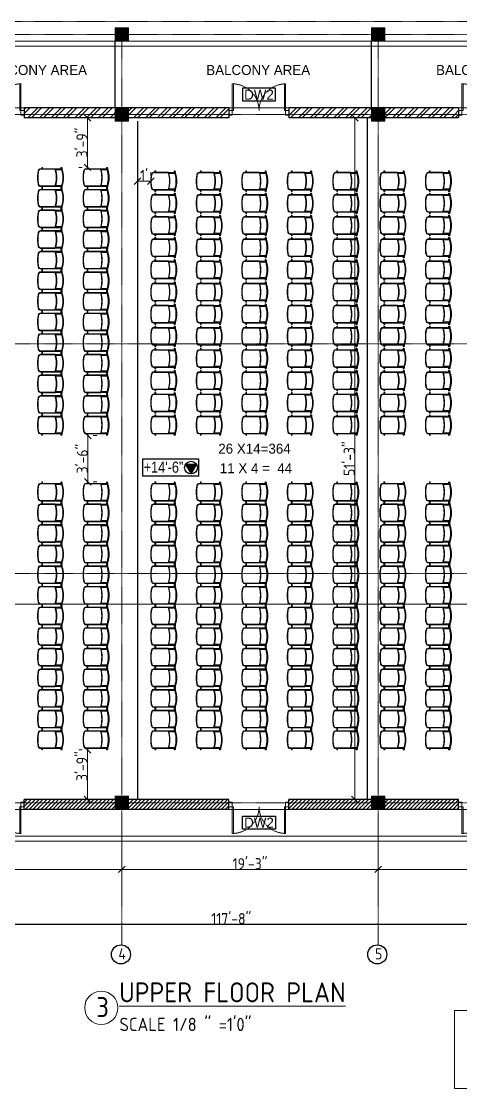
# Model space of a CAD drawing. Extents: x -95606 to 113309, y -42160 to -940.
# Drawn here: x -41999 to -41603, y -20385 to -19422 of the extents above; entities that cross this region are included whole.
import ezdxf

# ---------------------------------------------------------------- set-up
doc = ezdxf.new("R2010")
doc.units = 0
doc.header["$LTSCALE"] = 0.02
doc.header["$MEASUREMENT"] = 0
doc.header["$PDMODE"] = 3
doc.header["$PDSIZE"] = -2
for name, pattern in [('ACAD_ISO04W100', [30, 24, -3, 0, -3]), ('CENTERX2', [101.6, 63.5, -12.7, 12.7, -12.7]), ('DASHED', [0.75, 0.5, -0.25])]:
    doc.linetypes.add(name, pattern=pattern)
doc.layers.get('0').update_dxf_attribs({"linetype": 'CONTINUOUS'})
doc.layers.get('DEFPOINTS').update_dxf_attribs({"linetype": 'CONTINUOUS'})
for name, color, linetype, lineweight in [('dimension', 250, 'CONTINUOUS', 18), ('DOOR WIN TEXT', 102, 'CONTINUOUS', 25), ('Hatch', 252, 'CONTINUOUS', 9), ('RBH CENTER LINE', 1, 'ACAD_ISO04W100', 13), ('RBH DIMENSIONS', 8, 'CONTINUOUS', 15), ('RBH hatch', 43, 'CONTINUOUS', 0), ('RBH TEXT', 50, 'CONTINUOUS', 13), ('RBH TEXT FRAME', 90, 'CONTINUOUS', 25), ('RBH TEXT1', 111, 'CONTINUOUS', 0), ('RBH WALL - 0.18', 252, 'CONTINUOUS', 18), ('RBH WALL - 0.30', 7, 'CONTINUOUS', 30), ('RBH-FURNITURE', 112, 'CONTINUOUS', 15)]:
    doc.layers.add(name, color=color, linetype=linetype, lineweight=lineweight)
doc.layers.add('RBH DO & WIN', color=7, linetype='CONTINUOUS', lineweight=9, true_color=0x8a008a)
doc.styles.add('RBH-225', font='ARIALN.TTF', dxfattribs={"height": 225})
doc.styles.add('RBH-TEXT', font='ARIALN.TTF', dxfattribs={"height": 175})
doc.styles.get("Standard").update_dxf_attribs({"font": 'ISOCP'})
doc.dimstyles.new('RBH DIM 01', dxfattribs={"dimtxt": 10, "dimasz": 6, "dimexe": 8, "dimexo": 5, "dimgap": 0.09, "dimtad": 1, "dimdec": 0, "dimzin": 0, "dimdsep": 46, "dimlunit": 4, "dimtxsty": 'Standard', "dimblk": 'OBLIQUE', "dimcen": 0.09, "dimclrd": 4, "dimclre": 1, "dimclrt": 2, "dimadec": 0, "dimazin": 0, "dimtfac": 1, "dimtdec": 0, "dimtofl": 0, "dimtmove": 0, "dimatfit": 3, "dimldrblk": 'OPEN30', "dimfxl": 1, "dimtolj": 1, "dimtzin": 0, "dimlwd": -1, "dimlwe": -1, "dimarcsym": 0})
pattern_1 = [(45, (-42283.114, -20054.234), (-5.3033, 5.3033), []), (45, (-42279.5785, -20054.234), (-5.3033, 5.3033), [])]
pattern_2 = [(45, (-411609.7358, -522238.5927), (-1.767766953, 1.767766953), [])]

# ---------------------------------------------------------------- blocks, each defined once
blk = doc.blocks.new('_Oblique')
at = {"color": 0, "linetype": 'ByBlock', "lineweight": -2}
blk.add_line((-0.5, -0.5), (0.5, 0.5), dxfattribs=at)
blk = doc.blocks.new('*D1016')
at = {"layer": 'DEFPOINTS', "color": 0, "lineweight": -2, "ltscale": 0.75, "transparency": 16777216}
for p in [(-42138, -20133.46), (-41908, -20138.46), (-41908, -20187.46)]:
    blk.add_point(p, dxfattribs=at)
at = {"layer": 'RBH DIMENSIONS', "color": 1, "ltscale": 0.75, "transparency": 16777216}
for p, q in [((-42138, -20138.46), (-42138, -20195.46)), ((-41908, -20143.46), (-41908, -20195.46))]:
    blk.add_line(p, q, dxfattribs=at)
at = {"layer": 'RBH DIMENSIONS', "color": 4, "ltscale": 0.75, "transparency": 16777216}
blk.add_line((-42138, -20187.46), (-41908, -20187.46), dxfattribs=at)
at = {"layer": 'RBH DIMENSIONS', "color": 4, "ltscale": 0.75, "transparency": 16777216, "xscale": 6, "yscale": 6, "zscale": 6, "rotation": 180}
blk.add_blockref('_Oblique', (-42138, -20187.46), dxfattribs=at)
at = {"layer": 'RBH DIMENSIONS', "color": 4, "ltscale": 0.75, "transparency": 16777216, "xscale": 6, "yscale": 6, "zscale": 6}
blk.add_blockref('_Oblique', (-41908, -20187.46), dxfattribs=at)
at = {"layer": 'RBH DIMENSIONS', "color": 2, "ltscale": 0.75, "transparency": 16777216, "insert": (-42023, -20182.37), "char_height": 10, "attachment_point": 5}
blk.add_mtext('\\A1;19\'-2"', dxfattribs=at)
blk = doc.blocks.new('_Open30')
at = {"color": 0, "linetype": 'ByBlock', "lineweight": -2}
for p, q in [((-1, 0.27), (0, 0)), ((0, 0), (-1, -0.27)), ((0, 0), (-1, 0))]:
    blk.add_line(p, q, dxfattribs=at)
blk = doc.blocks.new('*D1017')
at = {"layer": 'DEFPOINTS', "color": 0, "lineweight": -2, "ltscale": 0.75, "transparency": 16777216}
for p in [(-41908, -20133.46), (-41677, -20138.1), (-41677, -20187.46)]:
    blk.add_point(p, dxfattribs=at)
at = {"layer": 'RBH DIMENSIONS', "color": 1, "ltscale": 0.75, "transparency": 16777216}
for p, q in [((-41908, -20138.46), (-41908, -20195.46)), ((-41677, -20143.1), (-41677, -20195.46))]:
    blk.add_line(p, q, dxfattribs=at)
at = {"layer": 'RBH DIMENSIONS', "color": 4, "ltscale": 0.75, "transparency": 16777216}
blk.add_line((-41908, -20187.46), (-41677, -20187.46), dxfattribs=at)
at = {"layer": 'RBH DIMENSIONS', "color": 4, "ltscale": 0.75, "transparency": 16777216, "xscale": 6, "yscale": 6, "zscale": 6, "rotation": 180}
blk.add_blockref('_Oblique', (-41908, -20187.46), dxfattribs=at)
at = {"layer": 'RBH DIMENSIONS', "color": 4, "ltscale": 0.75, "transparency": 16777216, "xscale": 6, "yscale": 6, "zscale": 6}
blk.add_blockref('_Oblique', (-41677, -20187.46), dxfattribs=at)
at = {"layer": 'RBH DIMENSIONS', "color": 2, "ltscale": 0.75, "transparency": 16777216, "insert": (-41792.5, -20182.37), "char_height": 10, "attachment_point": 5}
blk.add_mtext('\\A1;19\'-3"', dxfattribs=at)
blk = doc.blocks.new('*D1018')
at = {"layer": 'DEFPOINTS', "color": 0, "lineweight": -2, "ltscale": 0.75, "transparency": 16777216}
for p in [(-41677, -20133.46), (-41448, -20149.3), (-41448, -20187.46)]:
    blk.add_point(p, dxfattribs=at)
at = {"layer": 'RBH DIMENSIONS', "color": 1, "ltscale": 0.75, "transparency": 16777216}
for p, q in [((-41677, -20138.46), (-41677, -20195.46)), ((-41448, -20154.3), (-41448, -20195.46))]:
    blk.add_line(p, q, dxfattribs=at)
at = {"layer": 'RBH DIMENSIONS', "color": 4, "ltscale": 0.75, "transparency": 16777216}
blk.add_line((-41677, -20187.46), (-41448, -20187.46), dxfattribs=at)
at = {"layer": 'RBH DIMENSIONS', "color": 4, "ltscale": 0.75, "transparency": 16777216, "xscale": 6, "yscale": 6, "zscale": 6, "rotation": 180}
blk.add_blockref('_Oblique', (-41677, -20187.46), dxfattribs=at)
at = {"layer": 'RBH DIMENSIONS', "color": 4, "ltscale": 0.75, "transparency": 16777216, "xscale": 6, "yscale": 6, "zscale": 6}
blk.add_blockref('_Oblique', (-41448, -20187.46), dxfattribs=at)
at = {"layer": 'RBH DIMENSIONS', "color": 2, "ltscale": 0.75, "transparency": 16777216, "insert": (-41562.5, -20182.37), "char_height": 10, "attachment_point": 5}
blk.add_mtext('\\A1;19\'-1"', dxfattribs=at)
blk = doc.blocks.new('DW2')
at = {"layer": 'RBH DO & WIN', "ltscale": 0.75}
for points in [[(0, 2), (3, 2), (3, -2), (0, -2)], [(54, 2), (51, 2), (51, -2), (54, -2)], [(3, -2), (4, -2), (4, -26.15), (3, -26.15)], [(50, -2), (51, -2), (51, -26.15), (50, -26.15)]]:
    blk.add_lwpolyline(points, close=True, dxfattribs=at)
at = {"layer": 'RBH DO & WIN', "linetype": 'DASHED', "ltscale": 0.15}
for centre, start, end in [((3, -2), 270, 0), ((51.23, -2), 180, 270)]:
    blk.add_arc(centre, 24.12, start, end, dxfattribs=at)
blk = doc.blocks.new('*D1021')
at = {"layer": 'DEFPOINTS', "color": 0, "lineweight": -2, "ltscale": 0.75, "transparency": 16777216}
for p in [(-42515.37, -20133.46), (-41103.39, -20133.46), (-41103.39, -20237.03)]:
    blk.add_point(p, dxfattribs=at)
at = {"layer": 'DOOR WIN TEXT', "color": 1, "ltscale": 0.75, "transparency": 16777216}
for p, q in [((-42515.37, -20138.46), (-42515.37, -20245.03)), ((-41103.39, -20138.46), (-41103.39, -20245.03))]:
    blk.add_line(p, q, dxfattribs=at)
at = {"layer": 'DOOR WIN TEXT', "color": 4, "ltscale": 0.75, "transparency": 16777216}
blk.add_line((-42515.37, -20237.03), (-41103.39, -20237.03), dxfattribs=at)
at = {"layer": 'DOOR WIN TEXT', "color": 4, "ltscale": 0.75, "transparency": 16777216, "xscale": 6, "yscale": 6, "zscale": 6, "rotation": 180}
blk.add_blockref('_Oblique', (-42515.37, -20237.03), dxfattribs=at)
at = {"layer": 'DOOR WIN TEXT', "color": 4, "ltscale": 0.75, "transparency": 16777216, "xscale": 6, "yscale": 6, "zscale": 6}
blk.add_blockref('_Oblique', (-41103.39, -20237.03), dxfattribs=at)
at = {"layer": 'DOOR WIN TEXT', "color": 2, "ltscale": 0.75, "transparency": 16777216, "insert": (-41809.38, -20231.94), "char_height": 10, "attachment_point": 5}
blk.add_mtext('\\A1;117\'-8"', dxfattribs=at)
blk = doc.blocks.new('RGR')
at = {"layer": 'RBH-FURNITURE', "color": 253}
for p, q in [((-8.91, 4.13), (-8.91, 4.13)), ((-7.25, 5.44), (-8.03, 5.44)), ((-7.97, 3.23), (-7.97, -1)), ((-7.25, 4.64), (-7.92, 4.64)), ((-7.74, 4.64), (-7.86, 4.64)), ((-7.74, 4.64), (-7.86, 4.64)), ((-7.25, 5.44), (-7.25, -0.21)), ((-7.01, 5.26), (-7.01, -0.2)), ((7.01, 5.26), (7.01, -0.2)), ((7.25, 5.44), (8.03, 5.44)), ((7.25, 5.44), (7.25, -0.21)), ((7.25, 4.64), (7.92, 4.64)), ((7.74, 4.64), (7.86, 4.64)), ((7.74, 4.64), (7.86, 4.64)), ((7.97, 3.23), (7.97, -1)), ((8.91, 4.13), (8.91, 4.13)), ((-8.01, -1.19), (-8.01, -14.23)), ((-7.53, -1.25), (-7.53, -14.23)), ((7.53, -1.25), (7.53, -14.23)), ((8.01, -1.19), (8.01, -14.23)), ((-9.07, -12.41), (-8.01, -12.41)), ((-9.07, -13.13), (-8.01, -13.13)), ((-2.36, -16.34), (2.36, -16.34)), ((-2.18, -16.84), (2.18, -16.84)), ((9.07, -12.41), (8.01, -12.41)), ((9.07, -13.13), (8.01, -13.13))]:
    blk.add_line(p, q, dxfattribs=at)
for centre, radius, start, end in [((-8.89, 4.53), 0.4, 140.54821, 182.39258), ((-8.89, 4.53), 0.4, 179.99999, 323.75624), ((-7.86, 3.74), 1.7, 111.87055, 142.15202), ((-8.87, 3.23), 0.9, 0.00001, 89.99999), ((-7.86, 3.74), 0.9, 90, 142.152), ((-7.86, 3.74), 1.7, 90, 111.87055), ((-8.87, 3.23), 1.7, 41.05981, 56.11299), ((0.25, -26.03), 26.51, 90.53167, 107.37908), ((-8.87, 3.23), 1.7, 17.64719, 41.05981), ((0.25, -26.03), 26.03, 90.54148, 107.24931), ((0, -15.36), 22.02, 70.78397, 109.21603), ((0.24, -17.39), 23.91, 90.57909, 108.25173), ((0.23, -16.12), 22.57, 90.58939, 109.35294), ((0, -16.08), 21.99, 71.41933, 108.58067), ((-0.24, -17.39), 23.91, 71.74827, 89.42091), ((-0.23, -16.12), 22.57, 70.64706, 89.41061), ((-0.25, -26.03), 26.51, 72.62092, 89.46833), ((-0.25, -26.03), 26.03, 72.75069, 89.45852), ((8.87, 3.23), 1.7, 138.94019, 162.35281), ((8.87, 3.23), 1.7, 123.88701, 138.94019), ((7.86, 3.74), 1.7, 68.12945, 90), ((7.86, 3.74), 0.9, 37.848, 90), ((8.87, 3.23), 0.9, 90.00001, 179.99999), ((7.86, 3.74), 1.7, 37.84798, 68.12945), ((8.89, 4.53), 0.4, 216.24376, 0.00001), ((8.89, 4.53), 0.4, 357.60742, 39.45179), ((-7.53, -1.19), 0.48, 107.37908, 179.99999), ((-7.45, -1.25), 0.08, 107.24931, 179.99999), ((-6.73, -0.17), 0.519, 184.98543, 227.78953), ((-6.73, -0.17), 0.279, 186.79957, 277.55648), ((6.73, -0.17), 0.279, 262.44352, 353.20043), ((6.73, -0.17), 0.519, 312.21047, 355.01457), ((7.45, -1.25), 0.08, 0.00001, 72.75069), ((7.53, -1.19), 0.48, 0.00001, 72.62092), ((-8.9, -12.77), 0.4, 115.84193, 244.15807), ((-6.01, -14.23), 2, 179.99994, 257.07687), ((-6.01, -14.23), 1.52, 179.99994, 257.07687), ((0.23, 12.96), 29.9, 257.07668, 265.36793), ((0.23, 12.96), 29.42, 257.07668, 264.93864), ((-0.23, 12.96), 29.9, 274.63207, 282.92332), ((-0.23, 12.96), 29.42, 275.06136, 282.92332), ((6.01, -14.23), 1.52, 282.92313, 0.00006), ((6.01, -14.23), 2, 282.92313, 0.00006), ((8.9, -12.77), 0.4, 295.84193, 64.15807)]:
    blk.add_arc(centre, radius, start, end, dxfattribs=at)
blk = doc.blocks.new('CHAIR')
at = {"layer": 'RBH DIMENSIONS', "rotation": 270}
blk.add_blockref('RGR', (12.16, 0), dxfattribs=at)
blk = doc.blocks.new('*D926')
at = {"layer": 'DEFPOINTS', "color": 0, "lineweight": -2, "ltscale": 0.75, "transparency": 16777216}
for p in [(-41938.92, -20079.76), (-41938.92, -20124.46), (-41936.5, -20124.46)]:
    blk.add_point(p, dxfattribs=at)
at = {"layer": 'RBH DIMENSIONS', "color": 1, "ltscale": 0.75, "transparency": 16777216}
for p, q in [((-41943.92, -20079.76), (-41946.92, -20079.76)), ((-41941.5, -20124.46), (-41946.92, -20124.46))]:
    blk.add_line(p, q, dxfattribs=at)
at = {"layer": 'RBH DIMENSIONS', "color": 4, "ltscale": 0.75, "transparency": 16777216}
blk.add_line((-41938.92, -20079.76), (-41938.92, -20124.46), dxfattribs=at)
at = {"layer": 'RBH DIMENSIONS', "color": 4, "ltscale": 0.75, "transparency": 16777216, "xscale": 6, "yscale": 6, "zscale": 6}
for p, rotation in [((-41938.92, -20079.76), 90), ((-41938.92, -20124.46), 270)]:
    blk.add_blockref('_Oblique', p, dxfattribs=dict(at, rotation=rotation))
at = {"layer": 'RBH DIMENSIONS', "color": 2, "ltscale": 0.75, "transparency": 16777216, "insert": (-41944.01, -20094.31), "char_height": 10, "attachment_point": 5, "rotation": 90}
blk.add_mtext('\\A1;3\'-9"', dxfattribs=at)
blk = doc.blocks.new('*D944')
at = {"layer": 'DEFPOINTS', "color": 0, "lineweight": -2, "ltscale": 0.75, "transparency": 16777216}
for p in [(-41705.65, -19509.46), (-41705.65, -20124.46), (-41698.08, -20124.46)]:
    blk.add_point(p, dxfattribs=at)
at = {"layer": 'RBH DIMENSIONS', "color": 1, "ltscale": 0.75, "transparency": 16777216}
for p, q in [((-41700.65, -19509.46), (-41690.08, -19509.46)), ((-41700.65, -20124.46), (-41690.08, -20124.46))]:
    blk.add_line(p, q, dxfattribs=at)
at = {"layer": 'RBH DIMENSIONS', "color": 4, "ltscale": 0.75, "transparency": 16777216}
blk.add_line((-41698.08, -19509.46), (-41698.08, -20124.46), dxfattribs=at)
at = {"layer": 'RBH DIMENSIONS', "color": 4, "ltscale": 0.75, "transparency": 16777216, "xscale": 6, "yscale": 6, "zscale": 6}
for p, rotation in [((-41698.08, -19509.46), 90), ((-41698.08, -20124.46), 270)]:
    blk.add_blockref('_Oblique', p, dxfattribs=dict(at, rotation=rotation))
at = {"layer": 'RBH DIMENSIONS', "color": 2, "ltscale": 0.75, "transparency": 16777216, "insert": (-41703.17, -19816.96), "char_height": 10, "attachment_point": 5, "rotation": 90}
blk.add_mtext('\\A1;51\'-3"', dxfattribs=at)
blk = doc.blocks.new('*D1060')
at = {"layer": 'DEFPOINTS', "color": 0, "lineweight": -2, "ltscale": 0.75, "transparency": 16777216}
for p in [(-41894, -19566.66), (-41894, -19566.66), (-41882, -19566.66)]:
    blk.add_point(p, dxfattribs=at)
at = {"layer": 'dimension', "color": 1, "ltscale": 0.75, "transparency": 16777216}
for p, q in [((-41894, -19561.66), (-41894, -19558.66)), ((-41882, -19561.66), (-41882, -19558.66))]:
    blk.add_line(p, q, dxfattribs=at)
at = {"layer": 'dimension', "color": 4, "ltscale": 0.75, "transparency": 16777216}
blk.add_line((-41882, -19566.66), (-41894, -19566.66), dxfattribs=at)
at = {"layer": 'dimension', "color": 4, "ltscale": 0.75, "transparency": 16777216, "xscale": 6, "yscale": 6, "zscale": 6, "rotation": 180}
blk.add_blockref('_Oblique', (-41894, -19566.66), dxfattribs=at)
at = {"layer": 'dimension', "color": 4, "ltscale": 0.75, "transparency": 16777216, "xscale": 6, "yscale": 6, "zscale": 6}
blk.add_blockref('_Oblique', (-41882, -19566.66), dxfattribs=at)
at = {"layer": 'dimension', "color": 2, "ltscale": 0.75, "transparency": 16777216, "insert": (-41888, -19561.57), "char_height": 10, "attachment_point": 5}
blk.add_mtext("\\A1;1'", dxfattribs=at)
blk = doc.blocks.new('*D1092')
at = {"layer": 'DEFPOINTS', "color": 0, "lineweight": -2, "ltscale": 0.75, "transparency": 16777216}
for p in [(-41938.96, -19795.96), (-41938.92, -19837.96), (-41938.6, -19837.96)]:
    blk.add_point(p, dxfattribs=at)
at = {"layer": 'dimension', "color": 4, "ltscale": 0.75, "transparency": 16777216}
blk.add_line((-41938.6, -19795.96), (-41938.6, -19837.96), dxfattribs=at)
at = {"layer": 'dimension', "color": 1, "ltscale": 0.75, "transparency": 16777216}
for p, q in [((-41933.96, -19795.96), (-41930.6, -19795.96)), ((-41933.92, -19837.96), (-41930.6, -19837.96))]:
    blk.add_line(p, q, dxfattribs=at)
at = {"layer": 'dimension', "color": 4, "ltscale": 0.75, "transparency": 16777216, "xscale": 6, "yscale": 6, "zscale": 6}
for p, rotation in [((-41938.6, -19795.96), 90), ((-41938.6, -19837.96), 270)]:
    blk.add_blockref('_Oblique', p, dxfattribs=dict(at, rotation=rotation))
at = {"layer": 'dimension', "color": 2, "ltscale": 0.75, "transparency": 16777216, "insert": (-41943.69, -19816.96), "char_height": 10, "attachment_point": 5, "rotation": 90}
blk.add_mtext('\\A1;3\'-6"', dxfattribs=at)
blk = doc.blocks.new('*D1094')
at = {"layer": 'DEFPOINTS', "color": 0, "lineweight": -2, "ltscale": 0.75, "transparency": 16777216}
for p in [(-41938.92, -19509.46), (-41938.92, -19509.46), (-41938.92, -19554.16)]:
    blk.add_point(p, dxfattribs=at)
at = {"layer": 'dimension', "color": 1, "ltscale": 0.75, "transparency": 16777216}
for p, q in [((-41943.92, -19509.46), (-41946.92, -19509.46)), ((-41943.92, -19554.16), (-41946.92, -19554.16))]:
    blk.add_line(p, q, dxfattribs=at)
at = {"layer": 'dimension', "color": 4, "ltscale": 0.75, "transparency": 16777216}
blk.add_line((-41938.92, -19554.16), (-41938.92, -19509.46), dxfattribs=at)
at = {"layer": 'dimension', "color": 4, "ltscale": 0.75, "transparency": 16777216, "xscale": 6, "yscale": 6, "zscale": 6}
for p, rotation in [((-41938.92, -19509.46), 90), ((-41938.92, -19554.16), 270)]:
    blk.add_blockref('_Oblique', p, dxfattribs=dict(at, rotation=rotation))
at = {"layer": 'dimension', "color": 2, "ltscale": 0.75, "transparency": 16777216, "insert": (-41944.01, -19531.81), "char_height": 10, "attachment_point": 5, "rotation": 90}
blk.add_mtext('\\A1;3\'-9"', dxfattribs=at)

msp = doc.modelspace()

# ---------------------------------------------------------------- hatches: boundary and pattern name
at = {"layer": 'Hatch', "ltscale": 0.75}
h = msp.add_hatch(dxfattribs=at)
h.set_pattern_fill('ANSI31', color=256, scale=20)
h.set_pattern_definition(pattern_2)
h.paths.add_polyline_path([(-41913.996, -20124.459), (-41996.112, -20124.459), (-41996.112, -20127.459), (-41913.996, -20127.459)])
h = msp.add_hatch(dxfattribs=at)
h.set_pattern_fill('ANSI31', color=256, scale=20)
h.set_pattern_definition(pattern_2)
h.paths.add_polyline_path([(-41913.996, -20127.459), (-41996.112, -20127.459), (-41996.112, -20133.459), (-41913.996, -20133.459)])
h = msp.add_hatch(dxfattribs=at)
h.set_pattern_fill('ANSI31', color=256, scale=20)
h.set_pattern_definition(pattern_2)
h.paths.add_polyline_path([(-41811.496, -20124.459), (-41901.996, -20124.459), (-41901.996, -20127.459), (-41811.496, -20127.459)])
h = msp.add_hatch(dxfattribs=at)
h.set_pattern_fill('ANSI31', color=256, scale=20)
h.set_pattern_definition(pattern_2)
h.paths.add_polyline_path([(-41811.496, -20127.459), (-41901.996, -20127.459), (-41901.996, -20133.459), (-41811.496, -20133.459)])
h = msp.add_hatch(dxfattribs=at)
h.set_pattern_fill('ANSI31', color=256, scale=20)
h.set_pattern_definition(pattern_2)
h.paths.add_polyline_path([(-41682.996, -20124.459), (-41757.496, -20124.459), (-41757.496, -20127.459), (-41682.996, -20127.459)])
h = msp.add_hatch(dxfattribs=at)
h.set_pattern_fill('ANSI31', color=256, scale=20)
h.set_pattern_definition(pattern_2)
h.paths.add_polyline_path([(-41682.996, -20127.459), (-41757.496, -20127.459), (-41757.496, -20133.459), (-41682.996, -20133.459)])
h = msp.add_hatch(dxfattribs=at)
h.set_pattern_fill('ANSI31', color=256, scale=20)
h.set_pattern_definition(pattern_2)
h.paths.add_polyline_path([(-41604.496, -20124.459), (-41670.996, -20124.459), (-41670.996, -20127.459), (-41604.496, -20127.459)])
h = msp.add_hatch(dxfattribs=at)
h.set_pattern_fill('ANSI31', color=256, scale=20)
h.set_pattern_definition(pattern_2)
h.paths.add_polyline_path([(-41604.496, -20127.459), (-41670.996, -20127.459), (-41670.996, -20133.459), (-41604.496, -20133.459)])
at = {"layer": 'RBH DIMENSIONS'}
h = msp.add_hatch(dxfattribs=at)
h.set_pattern_fill('ANSI31', color=6)
h.set_pattern_definition([(45, (-412264.14956, -521510.0661), (-0.088388347648, 0.088388347648), [])])
h.paths.add_polyline_path([(-41901.996, -19428.459), (-41913.996, -19428.459)], flags=17)
h.paths.add_polyline_path([(-41901.996, -19428.459), (-41913.996, -19428.459), (-41913.996, -19440.459), (-41901.996, -19440.459)])
h = msp.add_hatch(dxfattribs=at)
h.set_pattern_fill('ANSI31', color=6)
h.set_pattern_definition([(45, (-412033.14956, -521510.0661), (-0.088388347648, 0.088388347648), [])])
h.paths.add_polyline_path([(-41670.996, -19428.459), (-41682.996, -19428.459)], flags=17)
h.paths.add_polyline_path([(-41670.996, -19428.459), (-41682.996, -19428.459), (-41682.996, -19440.459), (-41670.996, -19440.459)])
h = msp.add_hatch(dxfattribs=at)
h.set_pattern_fill('ANSI31', color=6)
h.set_pattern_definition([(45, (-411331.71602, -521601.55568), (-0.088388347648, 0.088388347648), [])])
h.paths.add_polyline_path([(-41913.996, -19500.459), (-41913.996, -19512.459), (-41901.996, -19512.459), (-41901.996, -19500.459)])
h = msp.add_hatch(dxfattribs=at)
h.set_pattern_fill('ANSI31', color=6)
h.set_pattern_definition([(45, (-411100.71602, -521601.55568), (-0.088388347648, 0.088388347648), [])])
h.paths.add_polyline_path([(-41682.996, -19500.459), (-41682.996, -19512.459), (-41670.996, -19512.459), (-41670.996, -19500.459)])
h = msp.add_hatch(dxfattribs=at)
h.set_pattern_fill('ANSI31', color=6)
h.set_pattern_definition([(45, (-411331.71602, -522222.55568), (-0.088388347648, 0.088388347648), [])])
h.paths.add_polyline_path([(-41913.996, -20121.459), (-41913.996, -20133.459), (-41901.996, -20133.459), (-41901.996, -20121.459)])
h = msp.add_hatch(dxfattribs=at)
h.set_pattern_fill('ANSI31', color=6)
h.set_pattern_definition([(45, (-411100.71602, -522222.55568), (-0.088388347648, 0.088388347648), [])])
h.paths.add_polyline_path([(-41682.996, -20121.459), (-41682.996, -20133.459), (-41670.996, -20133.459), (-41670.996, -20121.459)])
at = {"layer": 'RBH hatch', "ltscale": 0.75}
h = msp.add_hatch(dxfattribs=at)
h.set_pattern_fill('ANSI32', color=256, scale=20)
h.set_pattern_definition(pattern_1)
h.paths.add_polyline_path([(-41913.996, -19500.459), (-41996.112, -19500.459), (-41996.112, -19506.459), (-41913.996, -19506.459)])
h = msp.add_hatch(dxfattribs=at)
h.set_pattern_fill('ANSI32', color=256, scale=20)
h.set_pattern_definition(pattern_1)
h.paths.add_polyline_path([(-41913.996, -19506.459), (-41996.112, -19506.459), (-41996.112, -19509.459), (-41913.996, -19509.459)])
h = msp.add_hatch(dxfattribs=at)
h.set_pattern_fill('ANSI32', color=256, scale=20)
h.set_pattern_definition(pattern_1)
h.paths.add_polyline_path([(-41811.496, -19500.459), (-41901.996, -19500.459), (-41901.996, -19506.459), (-41811.496, -19506.459)])
h = msp.add_hatch(dxfattribs=at)
h.set_pattern_fill('ANSI32', color=256, scale=20)
h.set_pattern_definition(pattern_1)
h.paths.add_polyline_path([(-41811.496, -19506.459), (-41901.996, -19506.459), (-41901.996, -19509.459), (-41811.496, -19509.459)])
h = msp.add_hatch(dxfattribs=at)
h.set_pattern_fill('ANSI32', color=256, scale=20)
h.set_pattern_definition(pattern_1)
h.paths.add_polyline_path([(-41682.996, -19500.459), (-41757.496, -19500.459), (-41757.496, -19506.459), (-41682.996, -19506.459)])
h = msp.add_hatch(dxfattribs=at)
h.set_pattern_fill('ANSI32', color=256, scale=20)
h.set_pattern_definition(pattern_1)
h.paths.add_polyline_path([(-41682.996, -19506.459), (-41757.496, -19506.459), (-41757.496, -19509.459), (-41682.996, -19509.459)])
h = msp.add_hatch(dxfattribs=at)
h.set_pattern_fill('ANSI32', color=256, scale=20)
h.set_pattern_definition(pattern_1)
h.paths.add_polyline_path([(-41604.496, -19500.459), (-41670.996, -19500.459), (-41670.996, -19506.459), (-41604.496, -19506.459)])
h = msp.add_hatch(dxfattribs=at)
h.set_pattern_fill('ANSI32', color=256, scale=20)
h.set_pattern_definition(pattern_1)
h.paths.add_polyline_path([(-41604.496, -19506.459), (-41670.996, -19506.459), (-41670.996, -19509.459), (-41604.496, -19509.459)])
at = {"layer": 'RBH TEXT FRAME'}
h = msp.add_hatch(dxfattribs=at)
h.set_pattern_fill('ANSI31', color=1, scale=4)
h.set_pattern_definition([(45, (-141391.23706, -20650.53086), (-0.3535533906, 0.3535533906), [])])
h.paths.add_polyline_path([(-41840.696, -19822.131), (-41850.661, -19822.131), (-41845.678, -19830.761)])

# ---------------------------------------------------------------- linework, layer by layer
at = {"layer": 'RBH CENTER LINE', "linetype": 'CENTERX2', "ltscale": 0.12}
for p, q in [((-42562.118, -19422.459), (-40815.457, -19422.459)), ((-42573.161, -19434.459), (-40815.457, -19434.459)), ((-41907.996, -19434.459), (-41907.996, -20255.646)), ((-41676.996, -19434.459), (-41676.996, -20255.646)), ((-42573.161, -19506.459), (-40815.457, -19506.459)), ((-42573.161, -19713.459), (-40815.457, -19713.459)), ((-42573.161, -19920.459), (-40815.457, -19920.459)), ((-42573.161, -20127.459), (-40815.457, -20127.459))]:
    msp.add_line(p, q, dxfattribs=at)
at = {"layer": 'RBH DIMENSIONS', "ltscale": 0.75}
for points in [[(-41913.996, -19428.459), (-41901.996, -19428.459), (-41901.996, -19440.459), (-41913.996, -19440.459)], [(-41682.996, -19428.459), (-41670.996, -19428.459), (-41670.996, -19440.459), (-41682.996, -19440.459)], [(-41913.996, -19500.459), (-41901.996, -19500.459), (-41901.996, -19512.459), (-41913.996, -19512.459)], [(-41913.996, -19500.459), (-41901.996, -19500.459), (-41901.996, -19512.459), (-41913.996, -19512.459)], [(-41913.996, -19500.459), (-41901.996, -19500.459), (-41901.996, -19512.459), (-41913.996, -19512.459)], [(-41682.996, -19500.459), (-41670.996, -19500.459), (-41670.996, -19512.459), (-41682.996, -19512.459)], [(-41682.996, -19500.459), (-41670.996, -19500.459), (-41670.996, -19512.459), (-41682.996, -19512.459)], [(-41682.996, -19500.459), (-41670.996, -19500.459), (-41670.996, -19512.459), (-41682.996, -19512.459)], [(-41913.996, -20121.459), (-41901.996, -20121.459), (-41901.996, -20133.459), (-41913.996, -20133.459)], [(-41913.996, -20121.459), (-41901.996, -20121.459), (-41901.996, -20133.459), (-41913.996, -20133.459)], [(-41913.996, -20121.459), (-41901.996, -20121.459), (-41901.996, -20133.459), (-41913.996, -20133.459)], [(-41682.996, -20121.459), (-41670.996, -20121.459), (-41670.996, -20133.459), (-41682.996, -20133.459)], [(-41682.996, -20121.459), (-41670.996, -20121.459), (-41670.996, -20133.459), (-41682.996, -20133.459)], [(-41682.996, -20121.459), (-41670.996, -20121.459), (-41670.996, -20133.459), (-41682.996, -20133.459)]]:
    msp.add_lwpolyline(points, close=True, dxfattribs=at)
at = {"layer": 'RBH TEXT FRAME', "color": 4}
for points in [[(-41799.328, -19494.299), (-41769.664, -19494.299), (-41769.664, -19482.619), (-41799.328, -19482.619)], [(-41799.328, -20139.618), (-41769.664, -20139.618), (-41769.664, -20151.299), (-41799.328, -20151.299)]]:
    msp.add_lwpolyline(points, close=True, dxfattribs=at)
at = {"layer": 'RBH TEXT FRAME', "color": 1}
for points in [[(-41838.95, -19832.707), (-41889.064, -19832.707), (-41889.064, -19817.054), (-41838.95, -19817.054)], [(-41845.678, -19830.761), (-41840.696, -19822.131), (-41850.661, -19822.131)]]:
    msp.add_lwpolyline(points, close=True, dxfattribs=at)
msp.add_circle((-41845.678, -19825.008), 5.754, dxfattribs=at)
at = {"layer": 'RBH TEXT FRAME'}
for centre in [(-41908.825, -20264.184), (-41677.825, -20264.184)]:
    msp.add_circle(centre, 8.578, dxfattribs=at)
at = {"layer": 'RBH TEXT1'}
msp.add_circle((-41926.583, -20312.337), 14.955, dxfattribs=at)
at = {"layer": 'RBH WALL - 0.18', "ltscale": 0.75}
for p, q in [((-41097.393, -19440.459), (-42100.996, -19440.459)), ((-41101.893, -19444.959), (-42096.496, -19444.959)), ((-41996.112, -19500.459), (-42050.112, -19500.459)), ((-41757.496, -19500.459), (-41811.496, -19500.459)), ((-41550.496, -19500.459), (-41604.496, -19500.459)), ((-41996.112, -20133.459), (-42050.112, -20133.459)), ((-41757.496, -20133.459), (-41811.496, -20133.459)), ((-41550.496, -20133.459), (-41604.496, -20133.459)), ((-41097.393, -20161.959), (-42549.496, -20161.959)), ((-41101.893, -20157.459), (-42544.996, -20157.459))]:
    msp.add_line(p, q, dxfattribs=at)
at = {"layer": 'RBH WALL - 0.18', "color": 3, "ltscale": 0.75}
msp.add_line((-42530.501, -19948.202), (-40918.34, -19948.202), dxfattribs=at)
at = {"layer": 'RBH WALL - 0.18', "ltscale": 0.75}
msp.add_lwpolyline([(-41608.351, -20314.668), (-41264.295, -20314.668), (-41264.295, -20385.312), (-41608.351, -20385.312)], close=True, dxfattribs=at)
at = {"layer": 'RBH WALL - 0.30', "ltscale": 0.75}
for p, q in [((-41913.996, -19444.959), (-41913.996, -19440.459)), ((-41913.996, -19500.459), (-41913.996, -19444.959)), ((-41682.996, -19444.959), (-41682.996, -19440.459)), ((-41682.996, -19500.459), (-41682.996, -19444.959)), ((-41996.112, -19500.459), (-41996.112, -19509.459)), ((-41811.496, -19500.459), (-41996.112, -19500.459)), ((-41811.496, -19500.459), (-41811.496, -19509.459)), ((-41757.496, -19500.459), (-41757.496, -19509.459)), ((-41604.496, -19500.459), (-41757.496, -19500.459)), ((-41604.496, -19500.459), (-41604.496, -19509.459)), ((-41913.996, -19509.459), (-41996.112, -19509.459)), ((-41811.496, -19509.459), (-41901.996, -19509.459)), ((-41893.996, -19512.459), (-41893.996, -20124.459)), ((-41682.996, -19509.459), (-41757.496, -19509.459)), ((-41686.996, -19509.459), (-41686.996, -20124.459)), ((-41604.496, -19509.459), (-41670.996, -19509.459)), ((-41913.996, -20124.459), (-41996.112, -20124.459)), ((-41996.112, -20133.459), (-41996.112, -20124.459)), ((-41811.496, -20124.459), (-41901.996, -20124.459)), ((-41811.496, -20133.459), (-41811.496, -20124.459)), ((-41682.996, -20124.459), (-41757.496, -20124.459)), ((-41757.496, -20133.459), (-41757.496, -20124.459)), ((-41604.496, -20124.459), (-41670.996, -20124.459)), ((-41604.496, -20133.459), (-41604.496, -20124.459)), ((-41811.496, -20133.459), (-41996.112, -20133.459)), ((-41604.496, -20133.459), (-41757.496, -20133.459))]:
    msp.add_line(p, q, dxfattribs=at)

# ---------------------------------------------------------------- block references
at = {"layer": 'DOOR WIN TEXT', "xscale": -1, "rotation": 180}
for p in [(-42050.112, -19504.959), (-41811.496, -19504.959), (-41604.496, -19504.959)]:
    msp.add_blockref('DW2', p, dxfattribs=at)
at = {"layer": 'DOOR WIN TEXT'}
for p in [(-42050.112, -20128.959), (-41811.496, -20128.959), (-41604.496, -20128.959)]:
    msp.add_blockref('DW2', p, dxfattribs=at)
at = {"layer": 'RBH WALL - 0.30', "xscale": -1, "rotation": 180}
for p in [(-41979.314, -19563.459), (-41938.314, -19563.459), (-41979.314, -19582.059), (-41938.314, -19582.059), (-41979.314, -19600.659), (-41938.314, -19600.659), (-41979.314, -19619.259), (-41938.314, -19619.259), (-41979.314, -19637.859), (-41938.314, -19637.859), (-41979.314, -19656.459), (-41938.314, -19656.459), (-41979.314, -19675.059), (-41938.314, -19675.059), (-41979.314, -19693.659), (-41938.314, -19693.659), (-41979.314, -19712.259), (-41938.314, -19712.259), (-41979.314, -19730.859), (-41938.314, -19730.859), (-41979.314, -19749.459), (-41938.314, -19749.459), (-41979.314, -19768.059), (-41938.314, -19768.059), (-41979.314, -19786.659), (-41938.314, -19786.659)]:
    msp.add_blockref('CHAIR', p, dxfattribs=at)
at = {"layer": 'RBH WALL - 0.30'}
for p in [(-41877.314, -19566.659), (-41836.314, -19566.659), (-41795.314, -19566.659), (-41754.314, -19566.659), (-41713.314, -19566.659), (-41670.812, -19566.659), (-41629.812, -19566.659), (-41877.314, -19586.659), (-41836.314, -19586.659), (-41795.314, -19586.659), (-41754.314, -19586.659), (-41713.314, -19586.659), (-41670.812, -19586.659), (-41629.812, -19586.659), (-41877.314, -19606.659), (-41836.314, -19606.659), (-41795.314, -19606.659), (-41754.314, -19606.659), (-41713.314, -19606.659), (-41670.812, -19606.659), (-41629.812, -19606.659), (-41877.314, -19626.659), (-41836.314, -19626.659), (-41795.314, -19626.659), (-41754.314, -19626.659), (-41713.314, -19626.659), (-41670.812, -19626.659), (-41629.812, -19626.659), (-41877.314, -19646.659), (-41836.314, -19646.659), (-41795.314, -19646.659), (-41754.314, -19646.659), (-41713.314, -19646.659), (-41670.812, -19646.659), (-41629.812, -19646.659), (-41877.314, -19666.659), (-41836.314, -19666.659), (-41795.314, -19666.659), (-41754.314, -19666.659), (-41713.314, -19666.659), (-41670.812, -19666.659), (-41629.812, -19666.659), (-41877.314, -19686.659), (-41836.314, -19686.659), (-41795.314, -19686.659), (-41754.314, -19686.659), (-41713.314, -19686.659), (-41670.812, -19686.659), (-41629.812, -19686.659), (-41877.314, -19706.659), (-41836.314, -19706.659), (-41795.314, -19706.659), (-41754.314, -19706.659), (-41713.314, -19706.659), (-41670.812, -19706.659), (-41629.812, -19706.659), (-41877.314, -19726.659), (-41836.314, -19726.659), (-41795.314, -19726.659), (-41754.314, -19726.659), (-41713.314, -19726.659), (-41670.812, -19726.659), (-41629.812, -19726.659), (-41877.314, -19746.659), (-41836.314, -19746.659), (-41795.314, -19746.659), (-41754.314, -19746.659), (-41713.314, -19746.659), (-41670.812, -19746.659), (-41629.812, -19746.659), (-41877.314, -19766.659), (-41836.314, -19766.659), (-41795.314, -19766.659), (-41754.314, -19766.659), (-41713.314, -19766.659), (-41670.812, -19766.659), (-41629.812, -19766.659), (-41877.314, -19786.659), (-41836.314, -19786.659), (-41795.314, -19786.659), (-41754.314, -19786.659), (-41713.314, -19786.659), (-41670.812, -19786.659), (-41629.812, -19786.659), (-41979.314, -19847.259), (-41938.314, -19847.259), (-41877.314, -19847.259), (-41836.314, -19847.259), (-41795.314, -19847.259), (-41754.314, -19847.259), (-41713.314, -19847.259), (-41670.812, -19847.259), (-41629.812, -19847.259), (-41979.314, -19865.859), (-41938.314, -19865.859), (-41877.314, -19865.859), (-41836.314, -19865.859), (-41795.314, -19865.859), (-41754.314, -19865.859), (-41713.314, -19865.859), (-41670.812, -19865.859), (-41629.812, -19865.859), (-41979.314, -19884.459), (-41938.314, -19884.459), (-41877.314, -19884.459), (-41836.314, -19884.459), (-41795.314, -19884.459), (-41754.314, -19884.459), (-41713.314, -19884.459), (-41670.812, -19884.459), (-41629.812, -19884.459), (-41979.314, -19903.059), (-41938.314, -19903.059), (-41877.314, -19903.059), (-41836.314, -19903.059), (-41795.314, -19903.059), (-41754.314, -19903.059), (-41713.314, -19903.059), (-41670.812, -19903.059), (-41629.812, -19903.059), (-41979.314, -19921.659), (-41938.314, -19921.659), (-41877.314, -19921.659), (-41836.314, -19921.659), (-41795.314, -19921.659), (-41754.314, -19921.659), (-41713.314, -19921.659), (-41670.812, -19921.659), (-41629.812, -19921.659), (-41979.314, -19940.259), (-41938.314, -19940.259), (-41877.314, -19940.259), (-41836.314, -19940.259), (-41795.314, -19940.259), (-41754.314, -19940.259), (-41713.314, -19940.259), (-41670.812, -19940.259), (-41629.812, -19940.259), (-41979.314, -19958.859), (-41938.314, -19958.859), (-41877.314, -19958.859), (-41836.314, -19958.859), (-41795.314, -19958.859), (-41754.314, -19958.859), (-41713.314, -19958.859), (-41670.812, -19958.859), (-41629.812, -19958.859), (-41979.314, -19977.459), (-41938.314, -19977.459), (-41877.314, -19977.459), (-41836.314, -19977.459), (-41795.314, -19977.459), (-41754.314, -19977.459), (-41713.314, -19977.459), (-41670.812, -19977.459), (-41629.812, -19977.459), (-41979.314, -19996.059), (-41938.314, -19996.059), (-41877.314, -19996.059), (-41836.314, -19996.059), (-41795.314, -19996.059), (-41754.314, -19996.059), (-41713.314, -19996.059), (-41670.812, -19996.059), (-41629.812, -19996.059), (-41979.314, -20014.659), (-41938.314, -20014.659), (-41877.314, -20014.659), (-41836.314, -20014.659), (-41795.314, -20014.659), (-41754.314, -20014.659), (-41713.314, -20014.659), (-41670.812, -20014.659), (-41629.812, -20014.659), (-41979.314, -20033.259), (-41938.314, -20033.259), (-41877.314, -20033.259), (-41836.314, -20033.259), (-41795.314, -20033.259), (-41754.314, -20033.259), (-41713.314, -20033.259), (-41670.812, -20033.259), (-41629.812, -20033.259), (-41979.314, -20051.859), (-41938.314, -20051.859), (-41877.314, -20051.859), (-41836.314, -20051.859), (-41795.314, -20051.859), (-41754.314, -20051.859), (-41713.314, -20051.859), (-41670.812, -20051.859), (-41629.812, -20051.859), (-41979.314, -20070.459), (-41938.314, -20070.459), (-41877.314, -20070.459), (-41836.314, -20070.459), (-41795.314, -20070.459), (-41754.314, -20070.459), (-41713.314, -20070.459), (-41670.812, -20070.459), (-41629.812, -20070.459)]:
    msp.add_blockref('CHAIR', p, dxfattribs=at)

# ---------------------------------------------------------------- texts
at = {"layer": 'DOOR WIN TEXT', "color": 4, "char_height": 9, "style": 'RBH-225'}
for insert, attachment_point in [((-41819.812, -19493.111), 7), ((-41819.812, -20140.806), 1)]:
    msp.add_mtext_dynamic_manual_height_columns('\\pi21.999;{\\fStylus BT|b0|i0|c0|p34;DW2}', width=70.71517, gutter_width=1, heights=[0], dxfattribs=dict(at, insert=insert, attachment_point=attachment_point))
at = {"layer": 'RBH TEXT', "color": 0, "char_height": 9, "attachment_point": 1, "style": 'RBH-225'}
for s, width, insert in [('\\pi46.595;{\\fStylus BT|b0|i0|c0|p34;BALCONY AREA }', 186.24686, (-42079.687, -19461.877)), ('\\pi46.595;{\\fStylus BT|b0|i0|c0|p34;BALCONY AREA }', 186.24686, (-41878.557, -19461.877)), ('\\pi46.595;{\\fStylus BT|b0|i0|c0|p34;BALCONY AREA }', 186.24686, (-41671.442, -19461.877)), ('\\pi29.809;{\\fStylus BT|b0|i0|c0|p34;26 X14=364 }', 142.65464, (-41850.945, -19803.456)), ('\\pi31.13;{\\fStylus BT|b0|i0|c0|p34;11 X 4 =  44}', 142.65464, (-41850.917, -19821.106))]:
    msp.add_mtext_dynamic_manual_height_columns(s, width=width, gutter_width=1, heights=[0], dxfattribs=dict(at, insert=insert))
at = {"layer": 'RBH TEXT', "insert": (-41891.604, -19819.634), "char_height": 10, "attachment_point": 1, "style": 'RBH-TEXT'}
msp.add_mtext_dynamic_manual_height_columns(' +14\'-6" ', width=754.00156, gutter_width=280, heights=[0], dxfattribs=at)
at = {"layer": 'RBH TEXT', "char_height": 10, "attachment_point": 1}
for s, insert in [('\\pi9.3262;4', (-41920.487, -20258.687)), ('\\pi9.6191;5', (-41689.487, -20258.687))]:
    msp.add_mtext_dynamic_manual_height_columns(s, width=23.65244, gutter_width=1, heights=[0], dxfattribs=dict(at, insert=insert))
at = {"layer": 'RBH TEXT1', "attachment_point": 1}
for s, width, insert, char_height in [('{\\LUPPER FLOOR PLAN}', 441.56619, (-41910.393, -20289.43), 18), ('3', 375.11362, (-41931.041, -20302.711), 18), ('\\A1;SCALE 1/8 " =1\'0"', 232.51435, (-41910.183, -20321.391), 12)]:
    msp.add_mtext_dynamic_manual_height_columns(s, width=width, gutter_width=1, heights=[0], dxfattribs=dict(at, insert=insert, char_height=char_height))

# ---------------------------------------------------------------- dimensions: what is measured, and where the dimension line sits
at = {"layer": 'dimension', "ltscale": 0.75}
for base, p1, p2, picture, middle in [((-41938.923, -19509.459), (-41938.923, -19554.159), (-41938.923, -19509.459), '*D1094', (-41944.013, -19531.809)), ((-41938.598, -19837.959), (-41938.957, -19795.957), (-41938.923, -19837.959), '*D1092', (-41943.688, -19816.958))]:
    dim = msp.add_linear_dim(base=base, p1=p1, p2=p2, angle=90, dimstyle='RBH DIM 01', dxfattribs=at)
    dim.commit()
    dim.dimension.update_dxf_attribs({"geometry": picture, "text_midpoint": middle})
dim = msp.add_linear_dim(base=(-41893.996, -19566.659), p1=(-41881.996, -19566.659), p2=(-41893.996, -19566.659), dimstyle='RBH DIM 01', dxfattribs=at)
dim.commit()
dim.dimension.update_dxf_attribs({"geometry": '*D1060', "text_midpoint": (-41887.996, -19561.569)})
at = {"layer": 'DOOR WIN TEXT', "ltscale": 0.75}
dim = msp.add_linear_dim(base=(-41103.393, -20237.033), p1=(-42515.374, -20133.459), p2=(-41103.393, -20133.459), dimstyle='RBH DIM 01', dxfattribs=at)
dim.commit()
dim.dimension.update_dxf_attribs({"geometry": '*D1021', "text_midpoint": (-41809.383, -20231.943)})
at = {"layer": 'RBH DIMENSIONS', "ltscale": 0.75}
dim = msp.add_linear_dim(base=(-41698.078, -20124.459), p1=(-41705.646, -19509.459), p2=(-41705.646, -20124.459), angle=90, dimstyle='RBH DIM 01', dxfattribs=at)
dim.commit()
dim.dimension.update_dxf_attribs({"geometry": '*D944', "text_midpoint": (-41703.168, -19816.959)})
dim = msp.add_linear_dim(base=(-41938.923, -20124.459), p1=(-41938.923, -20079.759), p2=(-41936.496, -20124.459), angle=90, dimstyle='RBH DIM 01', dxfattribs=at)
dim.commit()
dim.dimension.update_dxf_attribs({"geometry": '*D926', "text_midpoint": (-41938.923, -20094.309), "dimtype": 160})
for base, p1, p2, picture, middle in [((-41907.996, -20187.461), (-42137.996, -20133.459), (-41907.996, -20138.459), '*D1016', (-42022.996, -20182.368)), ((-41676.996, -20187.461), (-41907.996, -20133.459), (-41676.996, -20138.104), '*D1017', (-41792.496, -20182.371)), ((-41447.996, -20187.461), (-41676.996, -20133.459), (-41447.996, -20149.301), '*D1018', (-41562.496, -20182.371))]:
    dim = msp.add_linear_dim(base=base, p1=p1, p2=p2, dimstyle='RBH DIM 01', dxfattribs=at)
    dim.commit()
    dim.dimension.update_dxf_attribs({"geometry": picture, "text_midpoint": middle})

doc.saveas('drawing.dxf')
